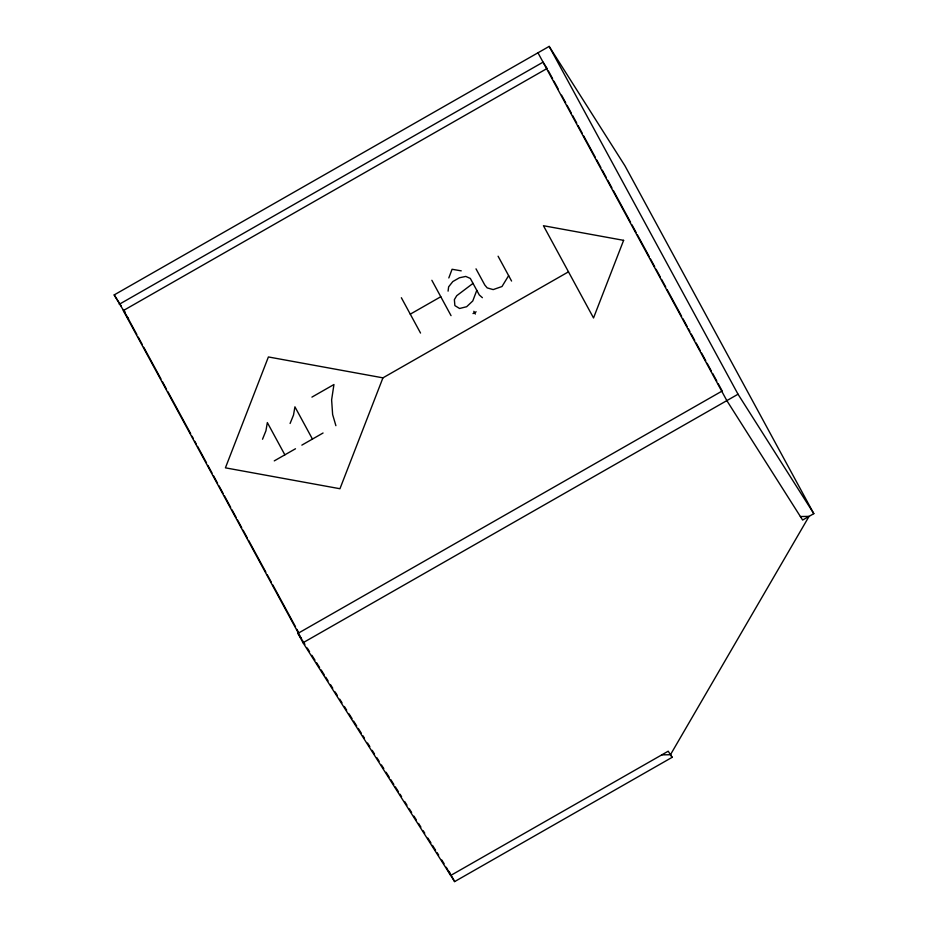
<?xml version="1.0" encoding="UTF-8"?>
<svg xmlns="http://www.w3.org/2000/svg" width="928" height="928" viewBox="0 0 928 928"><rect width="100%" height="100%" fill="white"/><g stroke="black" fill="none" stroke-linecap="round" stroke-linejoin="round"><path stroke-width="1.39" d="M448.085 291.137L448.63 286.833L452.829 281.544L459.43 277.774L465.763 276.428L470.322 278.423L479.3 294.965L482.386 297.691M448.816 277.948L452.075 269.271L461.239 270.848M476.795 290.348L472.77 300.962L466.656 306.716L459.58 308.49L454.871 305.59L454.372 299.628L456.727 295.707L473.013 283.388M382.939 377.847L339.95 488.731L225.423 467.84L268.401 356.955L382.939 377.847L568.481 271.834M262.52 439.234L265.93 430.789L267.345 422.576L284.861 454.836M290.093 423.47L293.515 415.036L294.93 406.824L312.446 439.072M508.637 275.651L501.99 286.52L493.186 289.594L487.212 287.9L484.81 285.047L476.006 268.842M128.551 318.896L114.19 294.918L549.167 46.4L624.962 165.834L813.81 513.66L802.616 520.051L726.833 400.618L537.973 52.792M119.271 304.28L543.054 62.164L546.928 68.266M547.068 68.486L123.285 310.602L301.971 639.705M410.28 314.163L440.777 296.74M311.924 397.114L333.941 384.528L331.621 399.864L332.63 414.538L335.89 425.685M473.002 313.583L476.134 311.796M274.27 460.88L295.487 448.769M301.855 445.127L323.06 433.005M670.735 754.8L672.116 757.341L454.627 881.6L303.038 642.744L297.958 633.372L721.74 391.256M303.038 642.744L738.027 394.226L813.81 513.66M800.377 516.525L809.042 516.386L670.457 754.719L661.792 754.87M672.116 757.341L668.218 751.193L450.718 875.452L446.275 867.262M114.19 294.918L121.139 305.88M123.459 309.534L125.013 311.97M297.958 633.372L301.043 638.255M302.598 640.691L304.918 644.345M307.238 647.999L309.558 651.653M311.878 655.307L314.963 660.179M316.518 662.615L319.603 667.487M321.146 669.923L324.243 674.807M325.786 677.243L328.106 680.897M330.426 684.551L332.746 688.205M335.066 691.859L337.386 695.513M339.706 699.167L342.026 702.821M344.346 706.475L346.666 710.14M348.986 713.794L352.083 718.666M353.626 721.102L356.723 725.974M358.266 728.41L361.363 733.282M362.906 735.718L364.449 738.154M367.546 743.026L369.866 746.692M372.186 750.346L374.506 754M376.826 757.654L379.146 761.308M381.466 764.962L383.786 768.616M386.106 772.27L389.192 777.142M390.746 779.578L393.832 784.462M395.374 786.898L398.472 791.77M400.014 794.206L401.569 796.642M404.654 801.514L406.974 805.168M409.294 808.822L411.614 812.476M413.934 816.13L416.254 819.795M418.574 823.449L420.894 827.103M423.214 830.757L424.757 833.193M427.854 838.065L430.952 842.937M432.494 845.373L435.592 850.245M437.134 852.681L438.677 855.117M441.774 860.001L444.094 863.655M549.167 46.4L738.027 394.226M548.448 71.027L552.589 78.648M553.97 81.188L558.111 88.81M561.556 95.166L565.697 102.788M567.078 105.328L571.219 112.961M572.599 115.501L576.74 123.122M578.121 125.663L582.25 133.284M583.631 135.824L595.358 157.424M596.739 159.964L600.88 167.597M602.26 170.137L606.402 177.758M607.782 180.299L611.923 187.92M613.304 190.46L630.553 222.233M631.933 224.773L636.074 232.394M637.443 234.935L649.182 256.534M650.551 259.074L654.692 266.707M656.073 269.248L660.214 276.869M661.594 279.409L665.736 287.03M667.116 289.571L681.604 316.262M682.985 318.803L687.126 326.424M688.506 328.964L689.887 331.505M691.256 334.045L694.712 340.402M696.093 342.942L700.234 350.564M701.614 353.104L705.744 360.737M707.124 363.277L711.266 370.898M712.646 373.439L716.787 381.06M718.168 383.6L722.309 391.233M498.092 256.221L511.572 281.045M473.825 311.298L475.333 314.07M431.856 280.291L451.043 315.636M401.36 297.726L420.535 333.059M449.094 871.404L450.474 873.956M451.855 876.508L454.627 881.6M127.182 316.75L136.845 334.532M138.226 337.084L142.367 344.706M143.736 347.246L160.985 379.007M162.365 381.547L166.506 389.18M167.887 391.72L190.658 433.643M192.038 436.195L193.418 438.735M194.799 441.276L196.179 443.816M197.56 446.356L206.526 462.875M207.907 465.415L212.036 473.036M213.417 475.577L217.558 483.198M218.938 485.75L223.08 493.371M224.46 495.912L230.666 507.349M232.046 509.89L236.188 517.511M237.568 520.051L241.709 527.672M243.09 530.213L247.231 537.846M248.611 540.386L265.849 572.147M267.229 574.687L271.37 582.308M272.751 584.86L295.522 626.783M296.902 629.323L298.282 631.875M623.616 240.34L593.526 317.956L543.448 225.724L623.616 240.34"/></g></svg>
